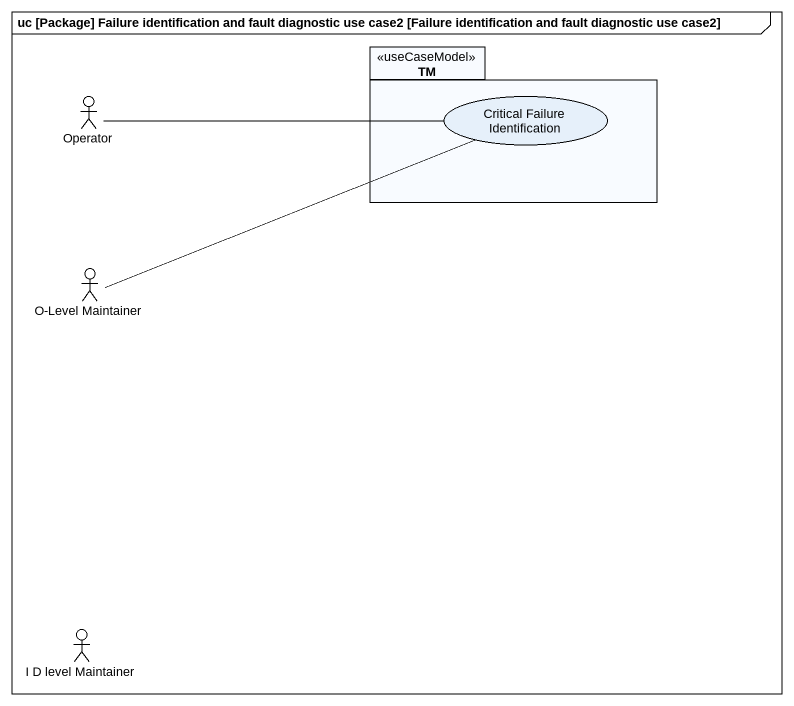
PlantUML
@startuml
mainframe uc [Package] Failure identification and fault diagnostic use case2 [Failure identification and fault diagnostic use case2]
package TM <<useCaseModel>> {
  usecase "Critical Failure Identification" as Critical_Failure
}
actor Operator
actor "O-Level Maintainer" as O_Level_Maintainer
actor "I D level Maintainer" as I_D_level_Maintainer
Operator -right- Critical_Failure
O_Level_Maintainer -right- Critical_Failure
@enduml
